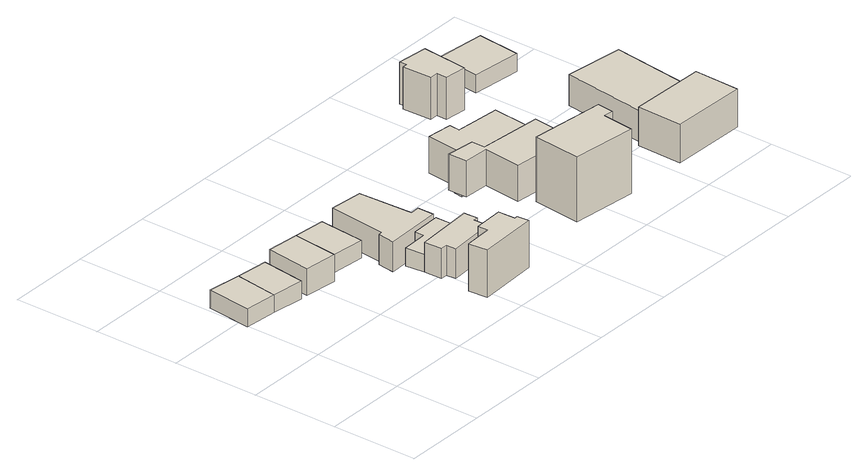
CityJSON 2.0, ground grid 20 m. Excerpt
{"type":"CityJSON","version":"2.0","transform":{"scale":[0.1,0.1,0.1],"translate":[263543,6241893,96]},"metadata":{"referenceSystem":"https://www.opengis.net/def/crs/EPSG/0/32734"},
"CityObjects":{
"building1":{"type":"Building","attributes":{"address":"Upper Cambridge Street Walmer Estate Cape Town","building":"house","building:levels":"1","footprint":{"type":"Polygon"},"plus_code":"CGX9XCXV+XPR","ground_height":96.18,"building_height":4.1,"roof_height":100.28},"geometry":[{"type":"Solid","lod":"1","boundaries":[[[[0,1,2,3]],[[1,4,5,2]],[[4,6,7,5]],[[6,0,3,7]],[[3,2,5,7]],[[6,4,1,0]]]]}]},
"building2":{"type":"Building","attributes":{"address":"4A Upper Cambridge Street Walmer Estate Cape Town","building":"house","building:levels":"1","footprint":{"type":"Polygon"},"plus_code":"CGXQX3XP+X3V","ground_height":96.18,"building_height":4.1,"roof_height":100.28},"geometry":[{"type":"Solid","lod":"1","boundaries":[[[[0,6,7,3]],[[6,8,9,7]],[[8,10,11,9]],[[10,0,3,11]],[[3,7,9,11]],[[10,8,6,0]]]]}]},
"building3":{"type":"Building","attributes":{"address":"6 Upper Cambridge Street Walmer Estate Cape Town","building":"house","building:levels":"1","footprint":{"type":"Polygon"},"plus_code":"CHX6X7XG+X8W","ground_height":98.26,"building_height":4.1,"roof_height":102.36},"geometry":[{"type":"Solid","lod":"1","boundaries":[[[[12,13,14,15]],[[13,16,17,14]],[[16,18,19,17]],[[18,12,15,19]],[[15,14,17,19]],[[18,16,13,12]]]]}]},
"building4":{"type":"Building","attributes":{"address":"Marsden Road Walmer Estate Cape Town","building":"house","building:levels":"2","footprint":{"type":"Polygon"},"plus_code":"CJX2X4XV+X4V","ground_height":105.98,"building_height":6.9,"roof_height":112.88},"geometry":[{"type":"Solid","lod":"1","boundaries":[[[[20,21,22,23]],[[21,24,25,22]],[[24,26,27,25]],[[26,28,29,27]],[[28,30,31,29]],[[30,32,33,31]],[[32,34,35,33]],[[34,20,23,35]],[[23,22,25,27,29,31,33,35]],[[34,32,30,28,26,24,21,20]]]]}]},
"building5":{"type":"Building","attributes":{"address":"8 Upper Cambridge Street Walmer Estate Cape Town","building":"house","building:levels":"1","footprint":{"type":"Polygon"},"plus_code":"CHXHXVXC+X7R","ground_height":98.26,"building_height":4.1,"roof_height":102.36},"geometry":[{"type":"Solid","lod":"1","boundaries":[[[[36,37,19,15]],[[37,38,39,19]],[[38,40,41,39]],[[40,36,15,41]],[[15,19,39,41]],[[40,38,37,36]]]]}]},
"building6":{"type":"Building","attributes":{"address":"Marsden Road Walmer Estate Cape Town","building":"house","building:levels":"2","footprint":{"type":"Polygon"},"plus_code":"CJX2X7XM+XVR","ground_height":101.98,"building_height":6.9,"roof_height":108.88},"geometry":[{"type":"Solid","lod":"1","boundaries":[[[[42,43,44,45,46,47]],[[43,48,49,45,44]],[[48,50,51,49]],[[50,52,53,51]],[[52,54,55,53]],[[54,56,57,55]],[[56,58,59,57]],[[58,42,47,46,59]],[[46,45,49,51,53,55,57,59]],[[58,56,54,52,50,48,43,42]]]]}]},
"building7":{"type":"Building","attributes":{"address":"Marsden Road Walmer Estate Cape Town","building":"house","building:levels":"1","footprint":{"type":"Polygon"},"plus_code":"CHXXXWXP+XVX","ground_height":101.98,"building_height":4.1,"roof_height":106.08},"geometry":[{"type":"Solid","lod":"1","boundaries":[[[[42,60,61,47]],[[60,62,63,61]],[[62,64,65,63]],[[64,66,67,65]],[[66,68,69,67]],[[68,70,71,69]],[[70,43,44,71]],[[43,42,47,44]],[[47,61,63,65,67,69,71,44]],[[43,70,68,66,64,62,60,42]]]]}]},
"building8":{"type":"Building","attributes":{"address":"24 Marsden Road Walmer Estate Cape Town","building":"house","building:levels":"2","footprint":{"type":"Polygon"},"plus_code":"CJX3XFX2+X8X","ground_height":98.26,"building_height":6.9,"roof_height":105.16},"geometry":[{"type":"Solid","lod":"1","boundaries":[[[[72,73,74,75]],[[73,76,77,74]],[[76,78,79,77]],[[78,80,81,79]],[[80,82,83,81]],[[82,84,85,83]],[[84,86,87,85]],[[86,72,75,87]],[[75,74,77,79,81,83,85,87]],[[86,84,82,80,78,76,73,72]]]]}]},
"building9":{"type":"Building","attributes":{"address":"17 Marsden Road Walmer Estate Cape Town","building":"house","building:levels":"2","footprint":{"type":"Polygon"},"plus_code":"CMXJXWXV+XPX","ground_height":104.88,"building_height":6.9,"roof_height":111.78},"geometry":[{"type":"Solid","lod":"1","boundaries":[[[[88,89,90,91]],[[89,92,93,90]],[[92,94,95,93]],[[94,96,97,95]],[[96,98,99,97]],[[98,100,101,99]],[[100,102,103,101]],[[102,88,91,103]],[[91,90,93,95,97,99,101,103]],[[102,100,98,96,94,92,89,88]]]]}]},
"building10":{"type":"Building","attributes":{"address":"19 Marsden Road Walmer Estate Cape Town","building":"house","building:levels":"3","footprint":{"type":"Polygon"},"plus_code":"CMXMXRXJ+XPR","ground_height":108.67,"building_height":9.7,"roof_height":118.37},"geometry":[{"type":"Solid","lod":"1","boundaries":[[[[104,105,106,107]],[[105,108,109,106]],[[108,110,111,109]],[[110,112,113,111]],[[112,114,115,113]],[[114,104,107,115]],[[107,106,109,111,113,115]],[[114,112,110,108,105,104]]]]}]},
"building11":{"type":"Building","attributes":{"address":"12 Upper Cambridge Street Walmer Estate Cape Town","building":"house","building:levels":"2","footprint":{"type":"Polygon"},"plus_code":"CMXQX6XV+X5W","ground_height":101.35,"building_height":6.9,"roof_height":108.25},"geometry":[{"type":"Solid","lod":"1","boundaries":[[[[116,117,118,119]],[[117,120,121,118]],[[120,122,123,121]],[[122,124,125,123]],[[124,126,127,125]],[[126,128,129,127]],[[128,130,131,129]],[[130,116,119,131]],[[119,118,121,123,125,127,129,131]],[[130,128,126,124,122,120,117,116]]]]}]},
"building12":{"type":"Building","attributes":{"address":"18 Grand Vue Road Walmer Estate Cape Town","building":"house","building:levels":"1","footprint":{"type":"Polygon"},"plus_code":"CQX5XQX7+X2V","ground_height":109.6,"building_height":4.1,"roof_height":113.7},"geometry":[{"type":"Solid","lod":"1","boundaries":[[[[132,133,134,135]],[[133,136,137,134]],[[136,138,139,137]],[[138,132,135,139]],[[135,134,137,139]],[[138,136,133,132]]]]}]},
"building13":{"type":"Building","attributes":{"address":"Upper Cambridge Street Cape Town","building":"house","building:levels":"3","footprint":{"type":"Polygon"},"plus_code":"CPXGXCX6+XGV","ground_height":97.9,"building_height":9.7,"roof_height":107.6},"geometry":[{"type":"Solid","lod":"1","boundaries":[[[[140,141,142,143]],[[141,144,145,142]],[[144,146,147,145]],[[146,148,149,147]],[[148,150,151,149]],[[150,152,153,151]],[[152,154,155,153]],[[154,140,143,155]],[[143,142,145,147,149,151,153,155]],[[154,152,150,148,146,144,141,140]]]]}]},
"building14":{"type":"Building","attributes":{"address":"16 Grand Vue Road Walmer Estate Cape Town","building":"house","building:levels":"1","footprint":{"type":"Polygon"},"plus_code":"CQX8XWXQ+XQW","ground_height":105.91,"building_height":4.1,"roof_height":110.01},"geometry":[{"type":"Solid","lod":"1","boundaries":[[[[156,157,158,159]],[[157,160,161,158]],[[160,162,163,161]],[[162,156,159,163]],[[159,158,161,163]],[[162,160,157,156]]]]}]},
"building15":{"type":"Building","attributes":{"address":"12 Grand Vue Road Walmer Estate Cape Town","building":"house","building:levels":"1","footprint":{"type":"Polygon"},"plus_code":"CQX6XGX6+X4X","ground_height":99.53,"building_height":4.1,"roof_height":103.63},"geometry":[{"type":"Solid","lod":"1","boundaries":[[[[164,165,166,167]],[[165,168,169,166]],[[168,170,171,169]],[[170,164,167,171]],[[167,166,169,171]],[[170,168,165,164]]]]}]}
},
"vertices":[
[90,471,2],[12,481,2],[12,481,43],[90,471,43],[0,378,2],[0,378,43],[76,370,2],[76,370,43],
[152,361,2],[152,361,43],[165,463,2],[165,463,43],
[257,457,2],[181,464,2],[181,464,64],[257,457,64],[168,360,2],[168,360,64],[245,351,2],[245,351,64],
[307,14,60],[449,21,60],[449,21,169],[307,14,169],[447,49,60],[447,49,169],[439,48,60],[439,48,169],[438,89,60],[438,89,169],[368,86,60],[368,86,169],[369,62,60],[369,62,169],[303,59,60],[303,59,169],
[257,457,23],[245,351,23],[322,343,23],[322,343,64],[331,450,23],[331,450,64],
[445,181,60],[307,173,60],[307,173,101],[307,173,129],[445,181,129],[445,181,101],[309,131,60],[309,131,129],[324,131,60],[324,131,129],[326,108,60],[326,108,129],[438,115,60],[438,115,129],[436,149,60],[436,149,129],[447,149,60],[447,149,129],
[443,207,60],[443,207,101],[435,206,60],[435,206,101],[434,244,60],[434,244,101],[364,242,60],[364,242,101],[364,220,60],[364,220,101],[303,218,60],[303,218,101],
[426,430,23],[348,437,23],[348,437,92],[426,430,92],[333,302,23],[333,302,92],[324,301,23],[324,301,92],[319,261,23],[319,261,92],[453,265,23],[453,265,92],[453,304,23],[453,304,92],[431,303,23],[431,303,92],
[782,266,75],[634,279,75],[634,279,158],[782,266,158],[634,310,75],[634,310,158],[568,317,75],[568,317,158],[569,273,75],[569,273,158],[627,270,75],[627,270,158],[618,181,75],[618,181,158],[771,167,75],[771,167,158],
[816,135,75],[640,153,75],[640,153,224],[816,135,224],[628,41,75],[628,41,224],[781,24,75],[781,24,224],[789,98,75],[789,98,224],[812,96,75],[812,96,224],
[645,428,38],[636,339,38],[636,339,122],[645,428,122],[615,340,38],[615,340,122],[613,319,38],[613,319,122],[800,302,38],[800,302,122],[808,388,38],[808,388,122],[703,397,38],[703,397,122],[705,422,38],[705,422,122],
[1099,111,89],[919,115,89],[919,115,177],[1099,111,177],[916,8,89],[916,8,177],[1096,4,89],[1096,4,177],
[907,544,19],[917,652,19],[917,652,116],[907,544,116],[845,659,19],[845,659,116],[846,642,19],[846,642,116],[834,642,19],[834,642,116],[836,573,19],[836,573,116],[856,573,19],[856,573,116],[855,549,19],[855,549,116],
[1120,323,68],[983,340,68],[983,340,140],[1120,323,140],[959,142,68],[959,142,140],[1095,125,68],[1095,125,140],
[1078,639,35],[962,650,35],[962,650,76],[1078,639,76],[952,550,35],[952,550,76],[1068,539,35],[1068,539,76]
]}
